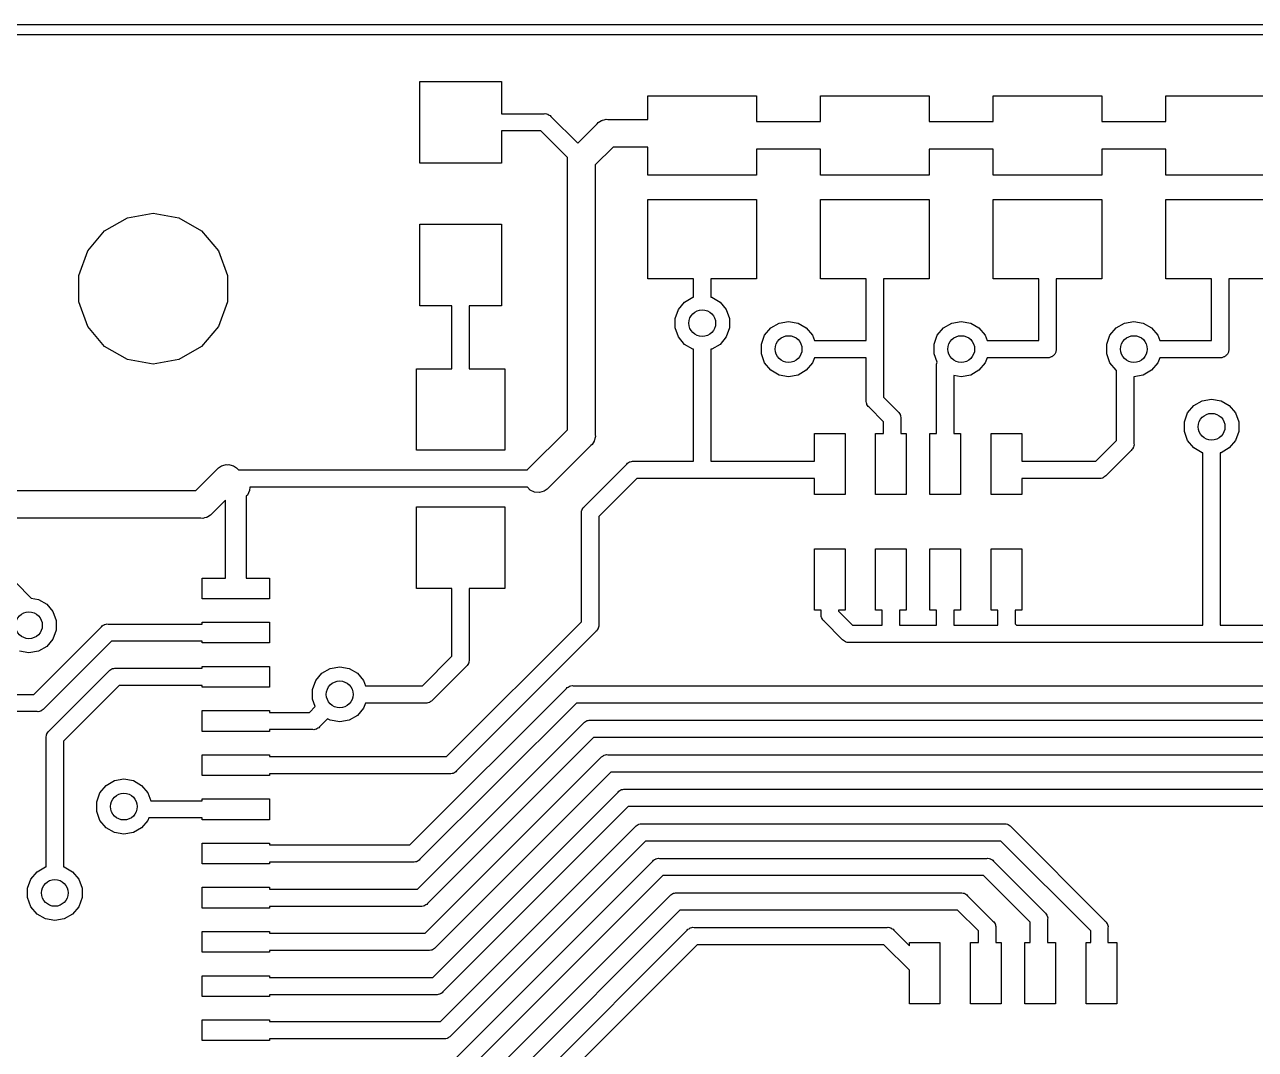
# Model space of a CAD drawing. Extents: x 117.3 to 179.7, y -117.8 to -92.2.
# Drawn here: x 148.31 to 166.42, y -107.31 to -92.23 of the extents above; entities that cross this region are included whole.
import ezdxf

# ---------------------------------------------------------------- set-up
doc = ezdxf.new("R2010")
doc.units = 0
doc.header["$MEASUREMENT"] = 0
doc.layers.add('BLACK', color=7, linetype='CONTINUOUS')

msp = doc.modelspace()

# ---------------------------------------------------------------- linework, layer by layer
at = {"layer": 'BLACK', "linetype": 'CONTINUOUS'}
for p, q in [((120.555, -92.2286), (176.448, -92.2286)), ((176.437, -92.3786), (120.561, -92.3786)), ((154.124, -94.2666), (154.124, -93.0666)), ((154.124, -93.0666), (155.324, -93.0666)), ((155.324, -93.0666), (155.324, -93.5396)), ((157.48, -93.6244), (157.48, -93.2754)), ((157.48, -93.2754), (159.08, -93.2754)), ((159.08, -93.2754), (159.08, -93.6564)), ((160.02, -93.6564), (160.02, -93.2754)), ((160.02, -93.2754), (161.62, -93.2754)), ((161.62, -93.2754), (161.62, -93.6564)), ((162.56, -93.6564), (162.56, -93.2754)), ((162.56, -93.2754), (164.16, -93.2754)), ((164.16, -93.2754), (164.16, -93.6564)), ((165.1, -93.6564), (165.1, -93.2754)), ((165.1, -93.2754), (166.7, -93.2754)), ((155.324, -93.5396), (155.955, -93.5396)), ((155.955, -93.5396), (155.971, -93.5381)), ((155.971, -93.5381), (155.988, -93.5425)), ((155.988, -93.5425), (156.004, -93.5454)), ((156.004, -93.5454), (156.009, -93.5483)), ((156.009, -93.5483), (156.015, -93.5497)), ((156.015, -93.5497), (156.028, -93.5594)), ((156.028, -93.5594), (156.043, -93.5678)), ((156.043, -93.5678), (156.054, -93.5807)), ((156.054, -93.5807), (156.448, -93.9751)), ((155.907, -93.7936), (155.324, -93.7936)), ((155.324, -93.7936), (155.324, -94.2666)), ((156.298, -94.1843), (155.907, -93.7936)), ((156.448, -93.9751), (156.733, -93.6902)), ((156.733, -93.6902), (156.75, -93.6695)), ((156.75, -93.6695), (156.774, -93.6561)), ((156.774, -93.6561), (156.796, -93.6406)), ((156.796, -93.6406), (156.805, -93.6382)), ((156.805, -93.6382), (156.813, -93.6337)), ((156.813, -93.6337), (156.839, -93.629)), ((156.839, -93.629), (156.865, -93.6221)), ((156.865, -93.6221), (156.892, -93.6244)), ((156.892, -93.6244), (157.48, -93.6244)), ((159.08, -93.6564), (160.02, -93.6564)), ((161.62, -93.6564), (162.56, -93.6564)), ((164.16, -93.6564), (165.1, -93.6564)), ((156.967, -94.0308), (156.705, -94.2928)), ((157.48, -94.0308), (156.967, -94.0308)), ((157.48, -94.4438), (157.48, -94.0308)), ((160.02, -94.0628), (159.08, -94.0628)), ((159.08, -94.0628), (159.08, -94.4438)), ((160.02, -94.4438), (160.02, -94.0628)), ((162.56, -94.0628), (161.62, -94.0628)), ((161.62, -94.0628), (161.62, -94.4438)), ((162.56, -94.4438), (162.56, -94.0628)), ((165.1, -94.0628), (164.16, -94.0628)), ((164.16, -94.0628), (164.16, -94.4438)), ((165.1, -94.4438), (165.1, -94.0628)), ((155.324, -94.2666), (154.124, -94.2666)), ((156.297, -94.1906), (156.298, -94.1843)), ((156.299, -94.2175), (156.297, -94.1906)), ((156.299, -98.1884), (156.299, -94.2175)), ((156.705, -94.2928), (156.705, -98.2637)), ((159.08, -94.4438), (157.48, -94.4438)), ((161.62, -94.4438), (160.02, -94.4438)), ((164.16, -94.4438), (162.56, -94.4438)), ((166.7, -94.4438), (165.1, -94.4438)), ((157.48, -95.9678), (157.48, -94.7994)), ((157.48, -94.7994), (159.08, -94.7994)), ((159.08, -94.7994), (159.08, -95.9678)), ((160.02, -95.9678), (160.02, -94.7994)), ((160.02, -94.7994), (161.62, -94.7994)), ((161.62, -94.7994), (161.62, -95.9678)), ((162.56, -95.9678), (162.56, -94.7994)), ((162.56, -94.7994), (164.16, -94.7994)), ((164.16, -94.7994), (164.16, -95.9678)), ((165.1, -95.9678), (165.1, -94.7994)), ((165.1, -94.7994), (166.7, -94.7994)), ((149.822, -95.0714), (150.201, -95.0046)), ((150.201, -95.0046), (150.58, -95.0714)), ((149.488, -95.264), (149.822, -95.0714)), ((150.58, -95.0714), (150.914, -95.264)), ((154.124, -96.3666), (154.124, -95.1666)), ((154.124, -95.1666), (155.324, -95.1666)), ((155.324, -95.1666), (155.324, -96.3666)), ((149.241, -95.5591), (149.488, -95.264)), ((150.914, -95.264), (151.162, -95.5591)), ((149.109, -95.921), (149.241, -95.5591)), ((151.162, -95.5591), (151.293, -95.921)), ((149.109, -96.3062), (149.109, -95.921)), ((151.293, -95.921), (151.293, -96.3062)), ((158.153, -95.9678), (157.48, -95.9678)), ((158.153, -96.2378), (158.153, -95.9678)), ((159.08, -95.9678), (158.407, -95.9678)), ((158.407, -95.9678), (158.407, -96.2378)), ((160.693, -95.9678), (160.02, -95.9678)), ((160.693, -96.8756), (160.693, -95.9678)), ((161.62, -95.9678), (160.947, -95.9678)), ((160.947, -95.9678), (160.947, -97.712)), ((163.233, -95.9678), (162.56, -95.9678)), ((163.233, -96.8756), (163.233, -95.9678)), ((164.16, -95.9678), (163.487, -95.9678)), ((163.487, -95.9678), (163.487, -97.025)), ((165.773, -95.9678), (165.1, -95.9678)), ((165.773, -96.8756), (165.773, -95.9678)), ((166.7, -95.9678), (166.027, -95.9678)), ((166.027, -95.9678), (166.027, -97.025)), ((149.241, -96.6681), (149.109, -96.3062)), ((151.293, -96.3062), (151.162, -96.6681)), ((157.928, -96.4185), (158.019, -96.3104)), ((158.019, -96.3104), (158.141, -96.2399)), ((158.141, -96.2399), (158.153, -96.2378)), ((158.407, -96.2378), (158.419, -96.2399)), ((158.419, -96.2399), (158.541, -96.3104)), ((158.541, -96.3104), (158.632, -96.4185)), ((154.597, -96.3666), (154.124, -96.3666)), ((154.597, -97.2916), (154.597, -96.3666)), ((155.324, -96.3666), (154.851, -96.3666)), ((154.851, -96.3666), (154.851, -97.2916)), ((157.88, -96.5511), (157.928, -96.4185)), ((158.632, -96.4185), (158.68, -96.5511)), ((149.488, -96.9632), (149.241, -96.6681)), ((151.162, -96.6681), (150.914, -96.9632)), ((157.88, -96.6921), (157.88, -96.5511)), ((158.68, -96.5511), (158.68, -96.6921)), ((159.289, -96.6914), (159.411, -96.6209)), ((159.411, -96.6209), (159.55, -96.5964)), ((159.55, -96.5964), (159.689, -96.6209)), ((159.689, -96.6209), (159.811, -96.6914)), ((161.829, -96.6914), (161.951, -96.6209)), ((161.951, -96.6209), (162.09, -96.5964)), ((162.09, -96.5964), (162.229, -96.6209)), ((162.229, -96.6209), (162.351, -96.6914)), ((164.369, -96.6914), (164.491, -96.6209)), ((164.491, -96.6209), (164.63, -96.5964)), ((164.63, -96.5964), (164.769, -96.6209)), ((164.769, -96.6209), (164.891, -96.6914)), ((157.928, -96.8247), (157.88, -96.6921)), ((158.019, -96.9328), (157.928, -96.8247)), ((158.632, -96.8247), (158.541, -96.9328)), ((158.68, -96.6921), (158.632, -96.8247)), ((159.15, -96.9321), (159.198, -96.7995)), ((159.198, -96.7995), (159.289, -96.6914)), ((159.811, -96.6914), (159.902, -96.7995)), ((159.902, -96.7995), (159.93, -96.8756)), ((161.69, -96.9321), (161.738, -96.7995)), ((161.738, -96.7995), (161.829, -96.6914)), ((162.351, -96.6914), (162.442, -96.7995)), ((162.442, -96.7995), (162.47, -96.8756)), ((164.23, -96.9321), (164.278, -96.7995)), ((164.278, -96.7995), (164.369, -96.6914)), ((164.891, -96.6914), (164.982, -96.7995)), ((164.982, -96.7995), (165.01, -96.8756)), ((149.822, -97.1558), (149.488, -96.9632)), ((150.914, -96.9632), (150.58, -97.1558)), ((158.141, -97.0033), (158.019, -96.9328)), ((158.153, -97.0054), (158.141, -97.0033)), ((158.153, -98.6536), (158.153, -97.0054)), ((158.419, -97.0033), (158.407, -97.0054)), ((158.407, -97.0054), (158.407, -98.6536)), ((158.541, -96.9328), (158.419, -97.0033)), ((159.15, -97.0731), (159.15, -96.9321)), ((159.93, -96.8756), (160.693, -96.8756)), ((161.69, -97.0731), (161.69, -96.9321)), ((162.47, -96.8756), (163.233, -96.8756)), ((163.481, -97.0467), (163.476, -97.0565)), ((163.483, -97.0356), (163.481, -97.0467)), ((163.487, -97.025), (163.483, -97.0356)), ((164.23, -97.0731), (164.23, -96.9321)), ((165.01, -96.8756), (165.773, -96.8756)), ((166.021, -97.0467), (166.016, -97.0565)), ((166.023, -97.0356), (166.021, -97.0467)), ((166.027, -97.025), (166.023, -97.0356)), ((150.201, -97.2226), (149.822, -97.1558)), ((150.58, -97.1558), (150.201, -97.2226)), ((159.198, -97.2057), (159.15, -97.0731)), ((159.289, -97.3138), (159.198, -97.2057)), ((159.902, -97.2057), (159.811, -97.3138)), ((159.93, -97.1296), (159.902, -97.2057)), ((160.693, -97.1296), (159.93, -97.1296)), ((160.693, -97.7591), (160.693, -97.1296)), ((161.734, -97.1936), (161.69, -97.0731)), ((161.727, -97.2264), (161.731, -97.2101)), ((161.728, -97.2431), (161.727, -97.2264)), ((161.731, -97.2101), (161.734, -97.1936)), ((162.442, -97.2057), (162.351, -97.3138)), ((162.47, -97.1296), (162.442, -97.2057)), ((163.382, -97.1296), (162.47, -97.1296)), ((163.393, -97.1257), (163.382, -97.1296)), ((163.404, -97.1238), (163.393, -97.1257)), ((163.414, -97.1181), (163.404, -97.1238)), ((163.425, -97.1143), (163.414, -97.1181)), ((163.433, -97.107), (163.425, -97.1143)), ((163.443, -97.1014), (163.433, -97.107)), ((163.45, -97.0927), (163.443, -97.1014)), ((163.459, -97.0855), (163.45, -97.0927)), ((163.465, -97.0757), (163.459, -97.0855)), ((163.472, -97.0671), (163.465, -97.0757)), ((163.476, -97.0565), (163.472, -97.0671)), ((164.278, -97.2057), (164.23, -97.0731)), ((164.369, -97.3138), (164.278, -97.2057)), ((164.982, -97.2057), (164.891, -97.3138)), ((165.01, -97.1296), (164.982, -97.2057)), ((165.922, -97.1296), (165.01, -97.1296)), ((165.933, -97.1257), (165.922, -97.1296)), ((165.944, -97.1238), (165.933, -97.1257)), ((165.954, -97.1181), (165.944, -97.1238)), ((165.965, -97.1143), (165.954, -97.1181)), ((165.973, -97.107), (165.965, -97.1143)), ((165.983, -97.1014), (165.973, -97.107)), ((165.99, -97.0927), (165.983, -97.1014)), ((165.999, -97.0855), (165.99, -97.0927)), ((166.005, -97.0757), (165.999, -97.0855)), ((166.012, -97.0671), (166.005, -97.0757)), ((166.016, -97.0565), (166.012, -97.0671)), ((154.074, -98.4916), (154.074, -97.2916)), ((154.074, -97.2916), (154.597, -97.2916)), ((154.851, -97.2916), (155.374, -97.2916)), ((155.374, -97.2916), (155.374, -98.4916)), ((159.411, -97.3843), (159.289, -97.3138)), ((159.55, -97.4088), (159.411, -97.3843)), ((159.689, -97.3843), (159.55, -97.4088)), ((159.811, -97.3138), (159.689, -97.3843)), ((161.728, -98.2426), (161.728, -97.2431)), ((162.09, -97.4088), (161.982, -97.3898)), ((161.982, -97.3898), (161.982, -98.2426)), ((162.229, -97.3843), (162.09, -97.4088)), ((162.351, -97.3138), (162.229, -97.3843)), ((164.376, -97.3179), (164.369, -97.3138)), ((164.376, -98.347), (164.376, -97.3179)), ((164.769, -97.3843), (164.63, -97.4088)), ((164.63, -97.4088), (164.63, -98.3941)), ((164.891, -97.3138), (164.769, -97.3843)), ((160.692, -97.7758), (160.693, -97.7591)), ((160.696, -97.7921), (160.692, -97.7758)), ((160.947, -97.712), (161.16, -97.9249)), ((165.512, -97.8344), (165.634, -97.7639)), ((165.634, -97.7639), (165.773, -97.7394)), ((165.773, -97.7394), (165.912, -97.7639)), ((165.912, -97.7639), (166.034, -97.8344)), ((160.699, -97.8087), (160.696, -97.7921)), ((160.702, -97.8136), (160.699, -97.8087)), ((160.703, -97.8191), (160.702, -97.8136)), ((160.713, -97.8329), (160.703, -97.8191)), ((160.721, -97.8475), (160.713, -97.8329)), ((160.734, -97.8583), (160.721, -97.8475)), ((160.947, -98.0712), (160.734, -97.8583)), ((161.16, -97.9249), (161.173, -97.9357)), ((161.173, -97.9357), (161.181, -97.9503)), ((161.181, -97.9503), (161.191, -97.9641)), ((165.373, -98.0751), (165.421, -97.9425)), ((165.421, -97.9425), (165.512, -97.8344)), ((166.034, -97.8344), (166.125, -97.9425)), ((166.125, -97.9425), (166.173, -98.0751)), ((160.947, -98.2426), (160.947, -98.0712)), ((161.191, -97.9641), (161.192, -97.9696)), ((161.192, -97.9696), (161.195, -97.9745)), ((161.195, -97.9745), (161.198, -97.9911)), ((161.198, -97.9911), (161.203, -98.0074)), ((161.203, -98.0074), (161.201, -98.0241)), ((161.201, -98.0241), (161.201, -98.2426)), ((165.373, -98.2161), (165.373, -98.0751)), ((166.173, -98.0751), (166.173, -98.2161)), ((155.711, -98.7765), (156.299, -98.1884)), ((156.701, -98.3166), (156.696, -98.3432)), ((156.708, -98.2906), (156.701, -98.3166)), ((156.705, -98.2637), (156.708, -98.2906)), ((159.93, -98.6536), (159.93, -98.2426)), ((159.93, -98.2426), (160.38, -98.2426)), ((160.38, -98.2426), (160.38, -99.1426)), ((160.83, -99.1426), (160.83, -98.2426)), ((160.83, -98.2426), (160.947, -98.2426)), ((161.201, -98.2426), (161.28, -98.2426)), ((161.28, -98.2426), (161.28, -99.1426)), ((161.63, -99.1426), (161.63, -98.2426)), ((161.63, -98.2426), (161.728, -98.2426)), ((161.982, -98.2426), (162.08, -98.2426)), ((162.08, -98.2426), (162.08, -99.1426)), ((162.53, -99.1426), (162.53, -98.2426)), ((162.53, -98.2426), (162.98, -98.2426)), ((162.98, -98.2426), (162.98, -98.6536)), ((165.421, -98.3487), (165.373, -98.2161)), ((166.173, -98.2161), (166.125, -98.3487)), ((155.374, -98.4916), (154.074, -98.4916)), ((156.64, -98.4226), (155.998, -99.0639)), ((156.66, -98.4052), (156.64, -98.4226)), ((156.674, -98.3819), (156.66, -98.4052)), ((156.689, -98.3598), (156.674, -98.3819)), ((156.691, -98.351), (156.689, -98.3598)), ((156.696, -98.3432), (156.691, -98.351)), ((164.069, -98.6536), (164.376, -98.347)), ((164.589, -98.4933), (164.216, -98.8665)), ((164.602, -98.4825), (164.589, -98.4933)), ((164.61, -98.4679), (164.602, -98.4825)), ((164.62, -98.4541), (164.61, -98.4679)), ((164.621, -98.4486), (164.62, -98.4541)), ((164.624, -98.4437), (164.621, -98.4486)), ((164.627, -98.4271), (164.624, -98.4437)), ((164.632, -98.4108), (164.627, -98.4271)), ((164.63, -98.3941), (164.632, -98.4108)), ((165.512, -98.4568), (165.421, -98.3487)), ((165.634, -98.5273), (165.512, -98.4568)), ((166.034, -98.4568), (165.912, -98.5273)), ((166.125, -98.3487), (166.034, -98.4568)), ((157.17, -98.6947), (157.181, -98.6818)), ((157.181, -98.6818), (157.196, -98.6734)), ((157.196, -98.6734), (157.21, -98.6637)), ((157.21, -98.6637), (157.215, -98.6623)), ((157.215, -98.6623), (157.22, -98.6594)), ((157.22, -98.6594), (157.237, -98.6565)), ((157.237, -98.6565), (157.253, -98.6521)), ((157.253, -98.6521), (157.27, -98.6536)), ((157.27, -98.6536), (158.153, -98.6536)), ((158.407, -98.6536), (159.93, -98.6536)), ((162.98, -98.6536), (164.069, -98.6536)), ((165.646, -98.5294), (165.634, -98.5273)), ((165.646, -101.067), (165.646, -98.5294)), ((165.912, -98.5273), (165.9, -98.5294)), ((165.9, -98.5294), (165.9, -101.067)), ((150.83, -99.0854), (151.164, -98.7513)), ((151.164, -98.7513), (151.177, -98.7386)), ((151.164, -98.7513), (151.164, -98.7513)), ((151.177, -98.7386), (151.193, -98.731)), ((151.193, -98.731), (151.208, -98.7206)), ((151.208, -98.7206), (151.225, -98.7159)), ((151.225, -98.7159), (151.242, -98.7083)), ((151.242, -98.7083), (151.26, -98.7067)), ((151.26, -98.7067), (151.277, -98.7021)), ((151.277, -98.7021), (151.295, -98.7036)), ((151.295, -98.7036), (151.313, -98.7021)), ((151.313, -98.7021), (151.331, -98.7067)), ((151.331, -98.7067), (151.349, -98.7083)), ((151.349, -98.7083), (151.365, -98.7159)), ((151.365, -98.7159), (151.382, -98.7206)), ((151.382, -98.7206), (151.397, -98.731)), ((151.397, -98.731), (151.413, -98.7386)), ((151.413, -98.7386), (151.426, -98.7513)), ((151.426, -98.7513), (151.426, -98.7513)), ((151.426, -98.7513), (151.455, -98.7806)), ((151.455, -98.7806), (155.708, -98.7806)), ((155.708, -98.7806), (155.711, -98.7765)), ((156.543, -99.3219), (157.17, -98.6947)), ((151.623, -99.0346), (151.618, -99.0848)), ((155.707, -99.0346), (151.623, -99.0346)), ((155.749, -99.0766), (155.707, -99.0346)), ((157.317, -98.9076), (156.756, -99.4682)), ((159.93, -98.9076), (157.317, -98.9076)), ((159.93, -99.1426), (159.93, -98.9076)), ((164.117, -98.9076), (162.98, -98.9076)), ((162.98, -98.9076), (162.98, -99.1426)), ((164.133, -98.9091), (164.117, -98.9076)), ((164.15, -98.9047), (164.133, -98.9091)), ((164.166, -98.9018), (164.15, -98.9047)), ((164.171, -98.8989), (164.166, -98.9018)), ((164.177, -98.8975), (164.171, -98.8989)), ((164.19, -98.8878), (164.177, -98.8975)), ((164.205, -98.8794), (164.19, -98.8878)), ((164.216, -98.8665), (164.205, -98.8794)), ((137.207, -99.0854), (150.83, -99.0854)), ((151.266, -99.2236), (151.064, -99.426)), ((151.267, -100.372), (151.266, -99.2236)), ((151.588, -99.1497), (151.571, -99.1664)), ((151.571, -99.1664), (151.571, -100.372)), ((151.618, -99.0848), (151.588, -99.1497)), ((155.814, -99.1069), (155.749, -99.0766)), ((155.885, -99.1131), (155.814, -99.1069)), ((155.954, -99.0946), (155.885, -99.1131)), ((155.998, -99.0639), (155.954, -99.0946)), ((160.38, -99.1426), (159.93, -99.1426)), ((161.28, -99.1426), (160.83, -99.1426)), ((162.08, -99.1426), (161.63, -99.1426)), ((162.98, -99.1426), (162.53, -99.1426)), ((154.074, -100.524), (154.074, -99.3236)), ((154.074, -99.3236), (155.374, -99.3236)), ((155.374, -99.3236), (155.374, -100.524)), ((156.501, -99.4044), (156.505, -99.3881)), ((156.502, -99.4211), (156.501, -99.4044)), ((156.505, -99.3881), (156.508, -99.3715)), ((156.508, -99.3715), (156.511, -99.3666)), ((156.511, -99.3666), (156.512, -99.3611)), ((156.512, -99.3611), (156.522, -99.3473)), ((156.522, -99.3473), (156.53, -99.3327)), ((156.53, -99.3327), (156.543, -99.3219)), ((150.905, -99.4918), (137.282, -99.4918)), ((150.932, -99.4941), (150.905, -99.4918)), ((150.958, -99.4872), (150.932, -99.4941)), ((150.985, -99.4825), (150.958, -99.4872)), ((150.993, -99.478), (150.985, -99.4825)), ((151.001, -99.4756), (150.993, -99.478)), ((151.023, -99.4601), (151.001, -99.4756)), ((151.047, -99.4467), (151.023, -99.4601)), ((151.064, -99.426), (151.047, -99.4467)), ((156.502, -101.014), (156.502, -99.4211)), ((156.756, -99.4682), (156.756, -101.061)), ((159.93, -100.843), (159.93, -99.9426)), ((159.93, -99.9426), (160.38, -99.9426)), ((160.38, -99.9426), (160.38, -100.843)), ((160.83, -100.843), (160.83, -99.9426)), ((160.83, -99.9426), (161.28, -99.9426)), ((161.28, -99.9426), (161.28, -100.843)), ((161.63, -100.843), (161.63, -99.9426)), ((161.63, -99.9426), (162.08, -99.9426)), ((162.08, -99.9426), (162.08, -100.843)), ((162.53, -100.843), (162.53, -99.9426)), ((162.53, -99.9426), (162.98, -99.9426)), ((162.98, -99.9426), (162.98, -100.843)), ((148.18, -100.439), (148.407, -100.666)), ((150.924, -100.677), (150.924, -100.372)), ((150.924, -100.372), (151.267, -100.372)), ((151.571, -100.372), (151.914, -100.372)), ((151.914, -100.372), (151.914, -100.677)), ((148.407, -100.666), (148.513, -100.685)), ((154.597, -100.524), (154.074, -100.524)), ((154.597, -101.522), (154.597, -100.524)), ((155.374, -100.524), (154.851, -100.524)), ((154.851, -100.524), (154.851, -101.569)), ((148.513, -100.685), (148.635, -100.755)), ((148.635, -100.755), (148.726, -100.863)), ((151.914, -100.677), (150.924, -100.677)), ((160.028, -100.843), (159.93, -100.843)), ((160.028, -100.904), (160.028, -100.843)), ((160.38, -100.843), (160.282, -100.843)), ((160.282, -100.843), (160.282, -100.857)), ((160.928, -100.843), (160.83, -100.843)), ((160.928, -101.067), (160.928, -100.843)), ((161.28, -100.843), (161.182, -100.843)), ((161.182, -100.843), (161.182, -101.067)), ((161.728, -100.843), (161.63, -100.843)), ((161.728, -101.067), (161.728, -100.843)), ((162.08, -100.843), (161.982, -100.843)), ((161.982, -100.843), (161.982, -101.067)), ((162.628, -100.843), (162.53, -100.843)), ((162.628, -101.067), (162.628, -100.843)), ((162.98, -100.843), (162.882, -100.843)), ((162.882, -100.843), (162.882, -101.044)), ((148.726, -100.863), (148.774, -100.996)), ((148.774, -100.996), (148.774, -101.137)), ((150.924, -101.048), (150.924, -101.022)), ((150.924, -101.022), (151.914, -101.022)), ((151.914, -101.022), (151.914, -101.327)), ((154.518, -102.998), (156.502, -101.014)), ((160.027, -100.921), (160.028, -100.904)), ((160.031, -100.937), (160.027, -100.921)), ((160.034, -100.954), (160.031, -100.937)), ((160.037, -100.959), (160.034, -100.954)), ((160.038, -100.964), (160.037, -100.959)), ((160.048, -100.978), (160.038, -100.964)), ((160.056, -100.992), (160.048, -100.978)), ((160.069, -101.003), (160.056, -100.992)), ((160.345, -101.279), (160.069, -101.003)), ((160.282, -100.857), (160.492, -101.067)), ((148.448, -102.083), (149.442, -101.089)), ((148.774, -101.137), (148.726, -101.27)), ((149.442, -101.089), (149.453, -101.076)), ((149.453, -101.076), (149.468, -101.067)), ((149.468, -101.067), (149.482, -101.058)), ((149.482, -101.058), (149.487, -101.056)), ((149.487, -101.056), (149.492, -101.053)), ((149.492, -101.053), (149.509, -101.05)), ((149.509, -101.05), (149.525, -101.046)), ((149.525, -101.046), (149.542, -101.048)), ((149.542, -101.048), (150.924, -101.048)), ((156.715, -101.16), (154.665, -103.21)), ((156.728, -101.149), (156.715, -101.16)), ((156.736, -101.135), (156.728, -101.149)), ((156.746, -101.121), (156.736, -101.135)), ((156.747, -101.116), (156.746, -101.121)), ((156.75, -101.111), (156.747, -101.116)), ((156.753, -101.094), (156.75, -101.111)), ((156.758, -101.078), (156.753, -101.094)), ((156.756, -101.061), (156.758, -101.078)), ((160.492, -101.067), (160.928, -101.067)), ((161.182, -101.067), (161.728, -101.067)), ((161.982, -101.067), (162.628, -101.067)), ((162.882, -101.044), (162.905, -101.067)), ((162.905, -101.067), (165.646, -101.067)), ((165.9, -101.067), (167.013, -101.067)), ((148.635, -101.378), (148.513, -101.448)), ((149.589, -101.302), (148.595, -102.295)), ((148.726, -101.27), (148.635, -101.378)), ((150.924, -101.302), (149.589, -101.302)), ((150.924, -101.327), (150.924, -101.302)), ((151.914, -101.327), (150.924, -101.327)), ((160.356, -101.292), (160.345, -101.279)), ((160.371, -101.301), (160.356, -101.292)), ((160.385, -101.31), (160.371, -101.301)), ((160.39, -101.312), (160.385, -101.31)), ((160.395, -101.315), (160.39, -101.312)), ((160.412, -101.318), (160.395, -101.315)), ((160.428, -101.322), (160.412, -101.318)), ((160.445, -101.321), (160.428, -101.322)), ((161.057, -101.321), (160.445, -101.321)), ((161.063, -101.322), (161.057, -101.321)), ((161.08, -101.321), (161.063, -101.322)), ((161.831, -101.321), (161.08, -101.321)), ((161.847, -101.322), (161.831, -101.321)), ((161.853, -101.321), (161.847, -101.322)), ((162.835, -101.321), (161.853, -101.321)), ((162.841, -101.322), (162.835, -101.321)), ((162.858, -101.321), (162.841, -101.322)), ((167.153, -101.321), (162.858, -101.321)), ((148.374, -101.473), (148.235, -101.448)), ((148.513, -101.448), (148.374, -101.473)), ((154.163, -101.956), (154.597, -101.522)), ((154.851, -101.569), (154.853, -101.586)), ((148.669, -102.624), (149.554, -101.739)), ((149.554, -101.739), (149.565, -101.726)), ((149.565, -101.726), (149.58, -101.717)), ((149.58, -101.717), (149.594, -101.708)), ((149.594, -101.708), (149.599, -101.706)), ((149.599, -101.706), (149.604, -101.703)), ((149.604, -101.703), (149.621, -101.7)), ((149.621, -101.7), (149.637, -101.696)), ((149.637, -101.696), (149.654, -101.698)), ((149.654, -101.698), (150.924, -101.698)), ((150.924, -101.698), (150.924, -101.672)), ((150.924, -101.672), (151.914, -101.672)), ((151.914, -101.672), (151.914, -101.977)), ((152.685, -101.771), (152.807, -101.701)), ((152.807, -101.701), (152.946, -101.676)), ((152.946, -101.676), (153.085, -101.701)), ((153.085, -101.701), (153.207, -101.771)), ((154.81, -101.668), (154.31, -102.168)), ((154.823, -101.657), (154.81, -101.668)), ((154.831, -101.643), (154.823, -101.657)), ((154.841, -101.629), (154.831, -101.643)), ((154.842, -101.624), (154.841, -101.629)), ((154.845, -101.619), (154.842, -101.624)), ((154.848, -101.602), (154.845, -101.619)), ((154.853, -101.586), (154.848, -101.602)), ((152.546, -102.012), (152.594, -101.879)), ((152.594, -101.879), (152.685, -101.771)), ((153.207, -101.771), (153.298, -101.879)), ((153.298, -101.879), (153.326, -101.956)), ((147.992, -102.083), (148.448, -102.083)), ((149.701, -101.952), (148.882, -102.77)), ((150.924, -101.952), (149.701, -101.952)), ((150.924, -101.977), (150.924, -101.952)), ((151.914, -101.977), (150.924, -101.977)), ((152.546, -102.153), (152.546, -102.012)), ((153.326, -101.956), (154.163, -101.956)), ((153.98, -104.298), (156.281, -101.997)), ((156.281, -101.997), (156.292, -101.984)), ((156.292, -101.984), (156.307, -101.975)), ((156.307, -101.975), (156.321, -101.966)), ((156.321, -101.966), (156.326, -101.964)), ((156.326, -101.964), (156.331, -101.961)), ((156.331, -101.961), (156.348, -101.958)), ((156.348, -101.958), (156.364, -101.954)), ((156.364, -101.954), (156.381, -101.956)), ((156.381, -101.956), (168.562, -101.956)), ((148.595, -102.295), (148.584, -102.308)), ((152.501, -102.348), (152.586, -102.263)), ((152.586, -102.263), (152.546, -102.153)), ((153.298, -102.286), (153.207, -102.394)), ((153.326, -102.21), (153.298, -102.286)), ((154.211, -102.21), (153.326, -102.21)), ((156.428, -102.21), (154.127, -104.51)), ((154.227, -102.211), (154.211, -102.21)), ((154.244, -102.207), (154.227, -102.211)), ((154.26, -102.204), (154.244, -102.207)), ((154.265, -102.201), (154.26, -102.204)), ((154.271, -102.199), (154.265, -102.201)), ((154.284, -102.19), (154.271, -102.199)), ((154.299, -102.181), (154.284, -102.19)), ((154.31, -102.168), (154.299, -102.181)), ((168.514, -102.21), (156.428, -102.21)), ((148.496, -102.337), (147.992, -102.337)), ((148.512, -102.338), (148.496, -102.337)), ((148.529, -102.334), (148.512, -102.338)), ((148.545, -102.331), (148.529, -102.334)), ((148.55, -102.328), (148.545, -102.331)), ((148.556, -102.326), (148.55, -102.328)), ((148.569, -102.317), (148.556, -102.326)), ((148.584, -102.308), (148.569, -102.317)), ((150.924, -102.627), (150.924, -102.322)), ((150.924, -102.322), (151.914, -102.322)), ((151.914, -102.322), (151.914, -102.348)), ((151.914, -102.348), (152.501, -102.348)), ((152.767, -102.441), (152.648, -102.56)), ((152.807, -102.464), (152.767, -102.441)), ((152.946, -102.489), (152.807, -102.464)), ((153.085, -102.464), (152.946, -102.489)), ((153.207, -102.394), (153.085, -102.464)), ((156.546, -102.492), (156.561, -102.483)), ((156.561, -102.483), (156.575, -102.474)), ((156.575, -102.474), (156.58, -102.472)), ((156.58, -102.472), (156.585, -102.469)), ((156.585, -102.469), (156.602, -102.466)), ((156.602, -102.466), (156.618, -102.462)), ((156.618, -102.462), (156.635, -102.464)), ((156.635, -102.464), (168.181, -102.464)), ((148.637, -102.669), (148.638, -102.663)), ((148.638, -102.663), (148.648, -102.649)), ((148.648, -102.649), (148.656, -102.635)), ((148.656, -102.635), (148.669, -102.624)), ((151.914, -102.627), (150.924, -102.627)), ((152.549, -102.602), (151.914, -102.602)), ((151.914, -102.602), (151.914, -102.627)), ((152.565, -102.603), (152.549, -102.602)), ((152.582, -102.599), (152.565, -102.603)), ((152.598, -102.596), (152.582, -102.599)), ((152.603, -102.593), (152.598, -102.596)), ((152.609, -102.591), (152.603, -102.593)), ((152.622, -102.582), (152.609, -102.591)), ((152.637, -102.573), (152.622, -102.582)), ((152.648, -102.56), (152.637, -102.573)), ((154.092, -104.948), (156.535, -102.505)), ((156.535, -102.505), (156.546, -102.492)), ((148.627, -102.706), (148.631, -102.69)), ((148.628, -102.723), (148.627, -102.706)), ((148.628, -104.62), (148.628, -102.723)), ((148.631, -102.69), (148.634, -102.673)), ((148.634, -102.673), (148.637, -102.669)), ((148.882, -102.77), (148.882, -104.62)), ((156.682, -102.718), (154.239, -105.16)), ((168.133, -102.718), (156.682, -102.718)), ((150.924, -103.277), (150.924, -102.972)), ((150.924, -102.972), (151.914, -102.972)), ((151.914, -102.972), (151.914, -102.998)), ((151.914, -102.998), (154.518, -102.998)), ((154.204, -105.598), (156.789, -103.013)), ((156.789, -103.013), (156.8, -103)), ((156.8, -103), (156.815, -102.991)), ((156.815, -102.991), (156.829, -102.982)), ((156.829, -102.982), (156.834, -102.98)), ((156.834, -102.98), (156.839, -102.977)), ((156.839, -102.977), (156.856, -102.974)), ((156.856, -102.974), (156.872, -102.97)), ((156.872, -102.97), (156.889, -102.972)), ((156.889, -102.972), (167.8, -102.972)), ((149.51, -103.422), (149.632, -103.352)), ((149.632, -103.352), (149.771, -103.327)), ((149.771, -103.327), (149.91, -103.352)), ((149.91, -103.352), (150.032, -103.422)), ((151.914, -103.277), (150.924, -103.277)), ((154.566, -103.252), (151.914, -103.252)), ((151.914, -103.252), (151.914, -103.277)), ((156.936, -103.226), (154.351, -105.81)), ((154.582, -103.253), (154.566, -103.252)), ((154.599, -103.249), (154.582, -103.253)), ((154.615, -103.246), (154.599, -103.249)), ((154.62, -103.243), (154.615, -103.246)), ((154.626, -103.241), (154.62, -103.243)), ((154.639, -103.232), (154.626, -103.241)), ((154.654, -103.223), (154.639, -103.232)), ((154.665, -103.21), (154.654, -103.223)), ((167.752, -103.226), (156.936, -103.226)), ((149.371, -103.663), (149.419, -103.53)), ((149.419, -103.53), (149.51, -103.422)), ((150.032, -103.422), (150.123, -103.53)), ((150.123, -103.53), (150.166, -103.648)), ((154.316, -106.248), (157.043, -103.521)), ((157.043, -103.521), (157.054, -103.508)), ((157.054, -103.508), (157.069, -103.499)), ((157.069, -103.499), (157.083, -103.49)), ((157.083, -103.49), (157.088, -103.488)), ((157.088, -103.488), (157.093, -103.485)), ((157.093, -103.485), (157.11, -103.482)), ((157.11, -103.482), (157.126, -103.478)), ((157.126, -103.478), (157.143, -103.48)), ((157.143, -103.48), (167.419, -103.48)), ((149.371, -103.804), (149.371, -103.663)), ((150.166, -103.648), (150.924, -103.648)), ((150.924, -103.648), (150.924, -103.622)), ((150.924, -103.622), (151.914, -103.622)), ((151.914, -103.622), (151.914, -103.927)), ((157.19, -103.734), (154.463, -106.46)), ((167.371, -103.734), (157.19, -103.734)), ((149.419, -103.937), (149.371, -103.804)), ((150.136, -103.902), (150.123, -103.937)), ((150.924, -103.902), (150.136, -103.902)), ((150.924, -103.927), (150.924, -103.902)), ((151.914, -103.927), (150.924, -103.927)), ((149.51, -104.045), (149.419, -103.937)), ((149.632, -104.115), (149.51, -104.045)), ((149.771, -104.14), (149.632, -104.115)), ((149.91, -104.115), (149.771, -104.14)), ((150.032, -104.045), (149.91, -104.115)), ((150.123, -103.937), (150.032, -104.045)), ((154.428, -106.898), (157.297, -104.029)), ((157.297, -104.029), (157.308, -104.016)), ((157.308, -104.016), (157.323, -104.007)), ((157.323, -104.007), (157.337, -103.998)), ((157.337, -103.998), (157.342, -103.996)), ((157.342, -103.996), (157.347, -103.993)), ((157.347, -103.993), (157.364, -103.99)), ((157.364, -103.99), (157.38, -103.986)), ((157.38, -103.986), (157.397, -103.988)), ((157.397, -103.988), (162.72, -103.988)), ((162.72, -103.988), (162.736, -103.986)), ((162.736, -103.986), (162.753, -103.99)), ((162.753, -103.99), (162.769, -103.993)), ((162.769, -103.993), (162.774, -103.996)), ((162.774, -103.996), (162.78, -103.998)), ((162.78, -103.998), (162.793, -104.007)), ((162.793, -104.007), (162.808, -104.016)), ((162.808, -104.016), (162.819, -104.029)), ((162.819, -104.029), (164.208, -105.418)), ((150.924, -104.577), (150.924, -104.272)), ((150.924, -104.272), (151.914, -104.272)), ((151.914, -104.272), (151.914, -104.298)), ((157.444, -104.242), (154.575, -107.11)), ((162.672, -104.242), (157.444, -104.242)), ((163.995, -105.564), (162.672, -104.242)), ((151.914, -104.298), (153.98, -104.298)), ((148.494, -104.692), (148.616, -104.622)), ((148.616, -104.622), (148.628, -104.62)), ((148.882, -104.62), (148.894, -104.622)), ((148.894, -104.622), (149.016, -104.692)), ((151.914, -104.577), (150.924, -104.577)), ((154.028, -104.552), (151.914, -104.552)), ((151.914, -104.552), (151.914, -104.577)), ((154.044, -104.553), (154.028, -104.552)), ((154.061, -104.549), (154.044, -104.553)), ((154.077, -104.546), (154.061, -104.549)), ((154.082, -104.543), (154.077, -104.546)), ((154.088, -104.541), (154.082, -104.543)), ((154.101, -104.532), (154.088, -104.541)), ((154.116, -104.523), (154.101, -104.532)), ((154.127, -104.51), (154.116, -104.523)), ((154.54, -107.548), (157.551, -104.537)), ((157.551, -104.537), (157.562, -104.524)), ((157.562, -104.524), (157.577, -104.515)), ((157.577, -104.515), (157.591, -104.506)), ((157.591, -104.506), (157.596, -104.504)), ((157.596, -104.504), (157.601, -104.501)), ((157.601, -104.501), (157.618, -104.498)), ((157.618, -104.498), (157.634, -104.494)), ((157.634, -104.494), (157.651, -104.496)), ((157.651, -104.496), (162.466, -104.496)), ((162.466, -104.496), (162.482, -104.494)), ((162.482, -104.494), (162.499, -104.498)), ((162.499, -104.498), (162.515, -104.501)), ((162.515, -104.501), (162.52, -104.504)), ((162.52, -104.504), (162.526, -104.506)), ((162.526, -104.506), (162.539, -104.515)), ((162.539, -104.515), (162.554, -104.524)), ((162.554, -104.524), (162.565, -104.537)), ((162.565, -104.537), (163.319, -105.291)), ((148.355, -104.933), (148.403, -104.8)), ((148.403, -104.8), (148.494, -104.692)), ((149.016, -104.692), (149.107, -104.8)), ((149.107, -104.8), (149.155, -104.933)), ((157.698, -104.75), (154.687, -107.76)), ((162.418, -104.75), (157.698, -104.75)), ((163.106, -105.437), (162.418, -104.75)), ((148.355, -105.074), (148.355, -104.933)), ((149.155, -104.933), (149.155, -105.074)), ((150.924, -105.227), (150.924, -104.922)), ((150.924, -104.922), (151.914, -104.922)), ((151.914, -104.922), (151.914, -104.948)), ((151.914, -104.948), (154.092, -104.948)), ((157.831, -105.023), (157.845, -105.014)), ((157.845, -105.014), (157.85, -105.012)), ((157.85, -105.012), (157.855, -105.009)), ((157.855, -105.009), (157.872, -105.006)), ((157.872, -105.006), (157.888, -105.002)), ((157.888, -105.002), (157.905, -105.004)), ((157.905, -105.004), (162.085, -105.004)), ((162.085, -105.004), (162.101, -105.002)), ((162.101, -105.002), (162.118, -105.006)), ((162.118, -105.006), (162.134, -105.009)), ((162.134, -105.009), (162.139, -105.012)), ((162.139, -105.012), (162.145, -105.014)), ((162.145, -105.014), (162.158, -105.023)), ((148.403, -105.207), (148.355, -105.074)), ((149.155, -105.074), (149.107, -105.207)), ((154.173, -105.199), (154.156, -105.203)), ((154.189, -105.196), (154.173, -105.199)), ((154.194, -105.193), (154.189, -105.196)), ((154.2, -105.191), (154.194, -105.193)), ((154.213, -105.182), (154.2, -105.191)), ((154.228, -105.173), (154.213, -105.182)), ((154.239, -105.16), (154.228, -105.173)), ((154.652, -108.198), (157.805, -105.045)), ((157.805, -105.045), (157.816, -105.032)), ((157.816, -105.032), (157.831, -105.023)), ((162.158, -105.023), (162.173, -105.032)), ((162.173, -105.032), (162.184, -105.045)), ((162.184, -105.045), (162.557, -105.418)), ((148.494, -105.315), (148.403, -105.207)), ((148.616, -105.385), (148.494, -105.315)), ((149.016, -105.315), (148.894, -105.385)), ((149.107, -105.207), (149.016, -105.315)), ((151.914, -105.227), (150.924, -105.227)), ((154.14, -105.202), (151.914, -105.202)), ((151.914, -105.202), (151.914, -105.227)), ((154.156, -105.203), (154.14, -105.202)), ((157.952, -105.258), (154.799, -108.41)), ((162.037, -105.258), (157.952, -105.258)), ((162.344, -105.564), (162.037, -105.258)), ((163.319, -105.291), (163.332, -105.302)), ((163.332, -105.302), (163.34, -105.316)), ((163.34, -105.316), (163.35, -105.33)), ((163.35, -105.33), (163.351, -105.336)), ((163.351, -105.336), (163.354, -105.34)), ((163.354, -105.34), (163.357, -105.357)), ((163.357, -105.357), (163.362, -105.373)), ((163.362, -105.373), (163.36, -105.39)), ((148.755, -105.41), (148.616, -105.385)), ((148.894, -105.385), (148.755, -105.41)), ((154.764, -108.848), (158.059, -105.553)), ((158.059, -105.553), (158.07, -105.54)), ((158.07, -105.54), (158.085, -105.531)), ((158.085, -105.531), (158.099, -105.522)), ((158.099, -105.522), (158.104, -105.52)), ((158.104, -105.52), (158.109, -105.517)), ((158.109, -105.517), (158.126, -105.514)), ((158.126, -105.514), (158.142, -105.51)), ((158.142, -105.51), (158.159, -105.512)), ((158.159, -105.512), (161, -105.512)), ((161, -105.512), (161.016, -105.51)), ((161.016, -105.51), (161.033, -105.514)), ((161.033, -105.514), (161.049, -105.517)), ((161.049, -105.517), (161.054, -105.52)), ((161.054, -105.52), (161.06, -105.522)), ((161.06, -105.522), (161.073, -105.531)), ((161.073, -105.531), (161.088, -105.54)), ((161.088, -105.54), (161.099, -105.553)), ((161.099, -105.553), (161.327, -105.781)), ((162.557, -105.418), (162.57, -105.429)), ((162.57, -105.429), (162.578, -105.443)), ((162.578, -105.443), (162.588, -105.457)), ((162.588, -105.457), (162.589, -105.463)), ((162.589, -105.463), (162.592, -105.467)), ((162.592, -105.467), (162.595, -105.484)), ((162.595, -105.484), (162.6, -105.5)), ((162.6, -105.5), (162.598, -105.517)), ((162.598, -105.517), (162.598, -105.736)), ((163.106, -105.736), (163.106, -105.437)), ((163.36, -105.39), (163.36, -105.736)), ((164.208, -105.418), (164.221, -105.429)), ((164.221, -105.429), (164.229, -105.443)), ((164.229, -105.443), (164.239, -105.457)), ((164.239, -105.457), (164.24, -105.463)), ((164.24, -105.463), (164.243, -105.467)), ((164.243, -105.467), (164.246, -105.484)), ((164.246, -105.484), (164.251, -105.5)), ((164.251, -105.5), (164.249, -105.517)), ((164.249, -105.517), (164.249, -105.736)), ((150.924, -105.877), (150.924, -105.572)), ((150.924, -105.572), (151.914, -105.572)), ((151.914, -105.572), (151.914, -105.598)), ((151.914, -105.598), (154.204, -105.598)), ((161.327, -105.781), (161.327, -105.736)), ((161.327, -105.736), (161.777, -105.736)), ((161.777, -105.736), (161.777, -106.636)), ((162.227, -106.636), (162.227, -105.736)), ((162.227, -105.736), (162.344, -105.736)), ((162.344, -105.736), (162.344, -105.564)), ((162.598, -105.736), (162.677, -105.736)), ((162.677, -105.736), (162.677, -106.636)), ((163.027, -106.636), (163.027, -105.736)), ((163.027, -105.736), (163.106, -105.736)), ((163.36, -105.736), (163.477, -105.736)), ((163.477, -105.736), (163.477, -106.636)), ((163.927, -106.636), (163.927, -105.736)), ((163.927, -105.736), (163.995, -105.736)), ((163.995, -105.736), (163.995, -105.564)), ((164.249, -105.736), (164.377, -105.736)), ((164.377, -105.736), (164.377, -106.636)), ((151.914, -105.877), (150.924, -105.877)), ((154.252, -105.852), (151.914, -105.852)), ((151.914, -105.852), (151.914, -105.877)), ((154.268, -105.853), (154.252, -105.852)), ((154.285, -105.849), (154.268, -105.853)), ((154.301, -105.846), (154.285, -105.849)), ((154.306, -105.843), (154.301, -105.846)), ((154.312, -105.841), (154.306, -105.843)), ((154.325, -105.832), (154.312, -105.841)), ((154.34, -105.823), (154.325, -105.832)), ((154.351, -105.81), (154.34, -105.823)), ((158.206, -105.766), (154.911, -109.06)), ((160.952, -105.766), (158.206, -105.766)), ((161.327, -106.14), (160.952, -105.766)), ((150.924, -106.527), (150.924, -106.222)), ((150.924, -106.222), (151.914, -106.222)), ((151.914, -106.222), (151.914, -106.248)), ((151.914, -106.248), (154.316, -106.248)), ((161.327, -106.636), (161.327, -106.14)), ((154.463, -106.46), (154.452, -106.473)), ((151.914, -106.527), (150.924, -106.527)), ((154.364, -106.502), (151.914, -106.502)), ((151.914, -106.502), (151.914, -106.527)), ((154.38, -106.503), (154.364, -106.502)), ((154.397, -106.499), (154.38, -106.503)), ((154.413, -106.496), (154.397, -106.499)), ((154.418, -106.493), (154.413, -106.496)), ((154.424, -106.491), (154.418, -106.493)), ((154.437, -106.482), (154.424, -106.491)), ((154.452, -106.473), (154.437, -106.482)), ((161.777, -106.636), (161.327, -106.636)), ((162.677, -106.636), (162.227, -106.636)), ((163.477, -106.636), (163.027, -106.636)), ((164.377, -106.636), (163.927, -106.636)), ((150.924, -107.177), (150.924, -106.872)), ((150.924, -106.872), (151.914, -106.872)), ((151.914, -106.872), (151.914, -106.898)), ((151.914, -106.898), (154.428, -106.898)), ((151.914, -107.177), (150.924, -107.177)), ((154.476, -107.152), (151.914, -107.152)), ((151.914, -107.152), (151.914, -107.177)), ((154.492, -107.153), (154.476, -107.152)), ((154.509, -107.149), (154.492, -107.153)), ((154.525, -107.146), (154.509, -107.149)), ((154.53, -107.143), (154.525, -107.146)), ((154.536, -107.141), (154.53, -107.143)), ((154.549, -107.132), (154.536, -107.141)), ((154.564, -107.123), (154.549, -107.132)), ((154.575, -107.11), (154.564, -107.123))]:
    msp.add_line(p, q, dxfattribs=at)
at = {"layer": 'BLACK'}
for centre in [(158.28, -96.6216), (159.55, -97.0026), (162.09, -97.0026), (164.63, -97.0026), (165.773, -98.1456), (148.374, -101.067), (152.946, -102.083), (149.771, -103.734), (148.755, -105.004)]:
    msp.add_circle(centre, 0.1968, dxfattribs=at)

doc.saveas('drawing.dxf')
